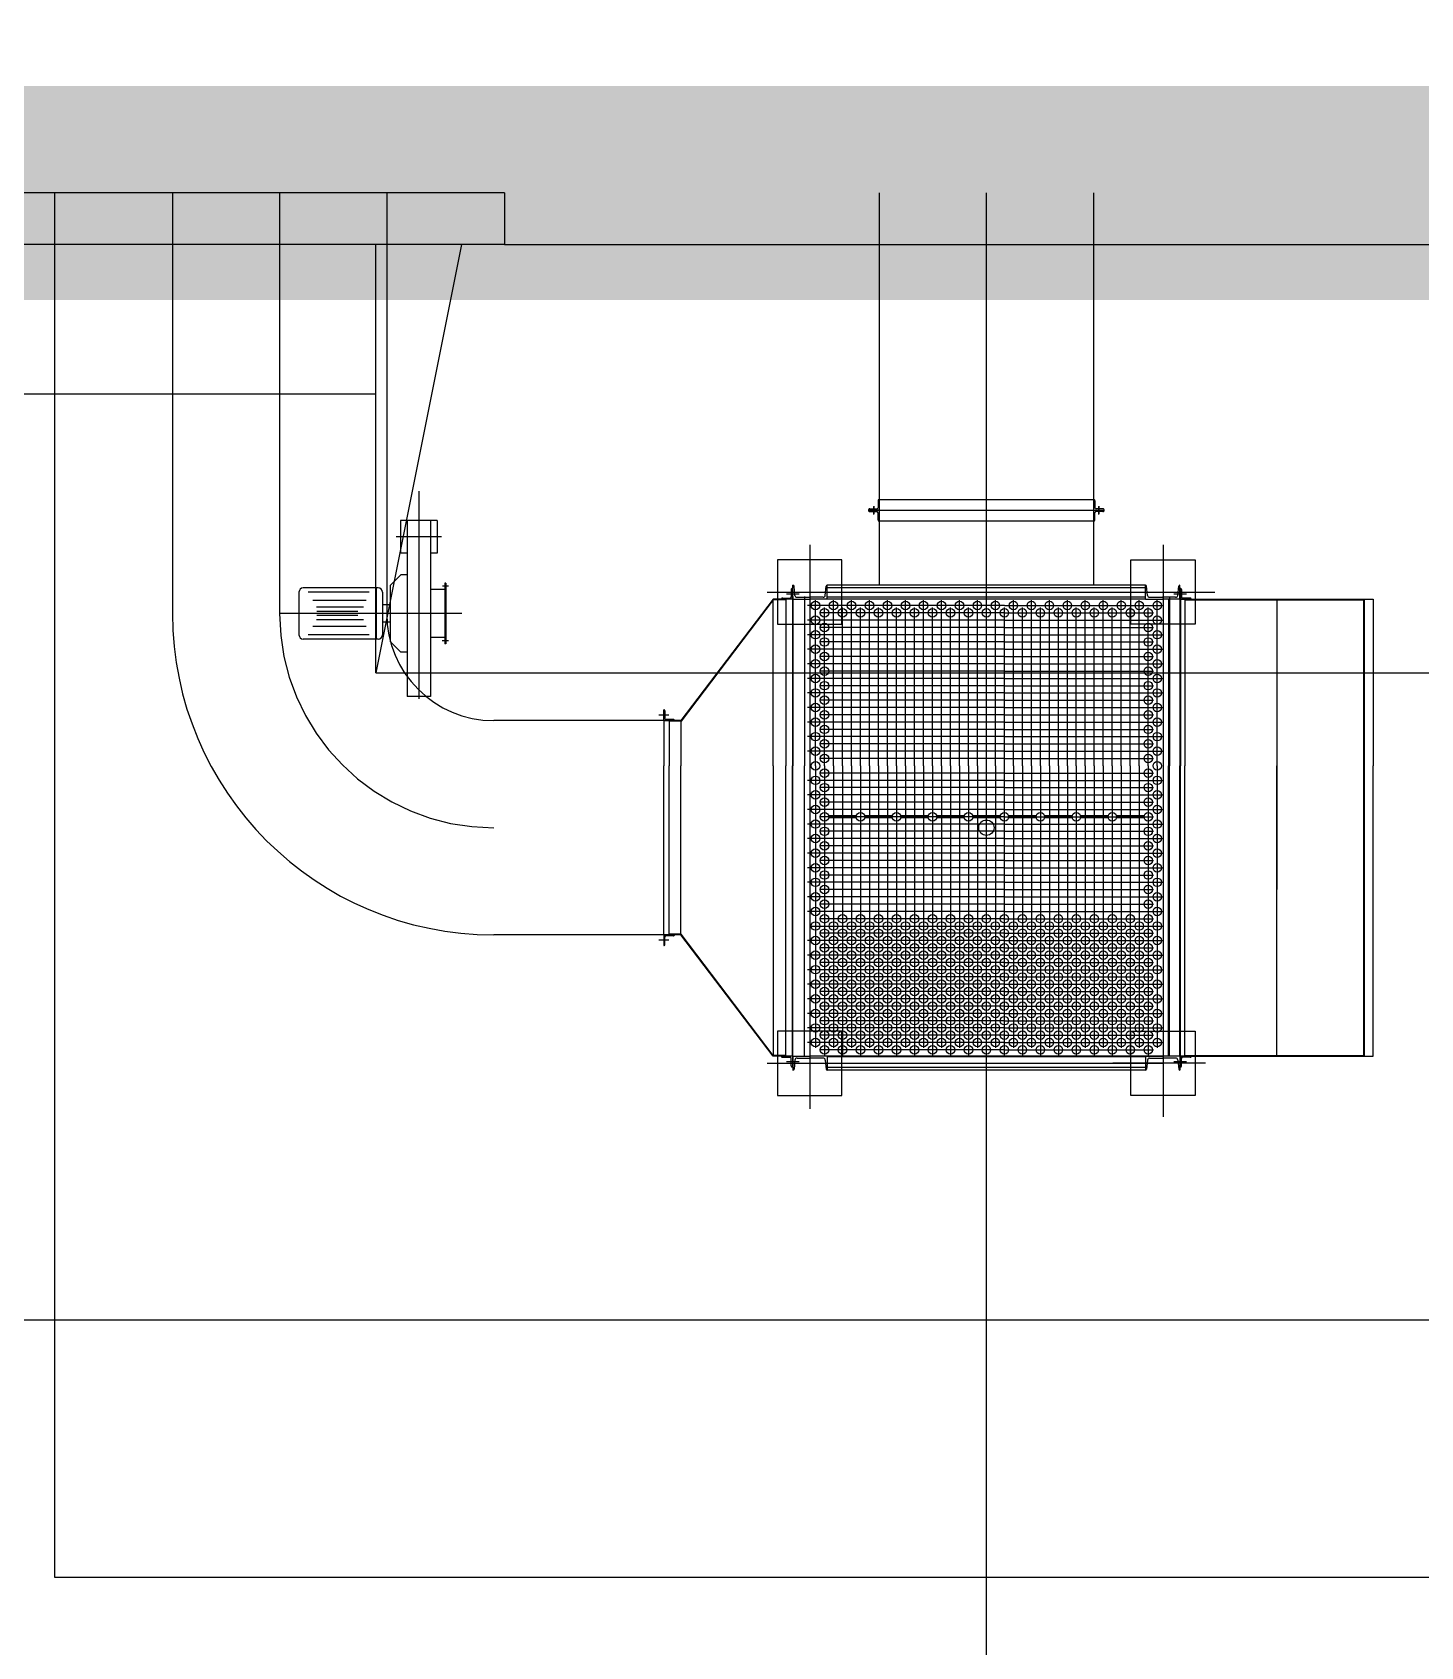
# Model space of a CAD drawing. Extents: x -170 to 1091, y -90 to 504.
# Drawn here: x 179.25 to 185.73, y 75.91 to 83.45 of the extents above; entities that cross this region are included whole.
import ezdxf

# ---------------------------------------------------------------- set-up
doc = ezdxf.new("R2010")
doc.units = 0
doc.header["$LTSCALE"] = 1000
for name, pattern in [('PF_CENTER', [400, 250, -50, 50, -50]), ('PF_DASHED', [150, 100, -50]), ('PF_DIVIDE', [250, 100, -50, 0, -50, 0, -50])]:
    doc.linetypes.add(name, pattern=pattern)
doc.layers.get('0').update_dxf_attribs({"linetype": 'CONTINUOUS'})
for name, color, linetype in [('01', 7, 'CONTINUOUS'), ('010', 6, 'CONTINUOUS'), ('02', 1, 'CONTINUOUS'), ('04', 2, 'PF_DASHED'), ('05', 4, 'PF_CENTER'), ('07', 6, 'PF_DIVIDE'), ('TKX', 3, 'CONTINUOUS')]:
    doc.layers.add(name, color=color, linetype=linetype)

msp = doc.modelspace()

# ---------------------------------------------------------------- hatches: boundary and pattern name
at = {"layer": '010', "ltscale": 8}
h = msp.add_hatch(dxfattribs=at)
h.set_pattern_fill('ANSI31', color=256, scale=100, style=0)
h.set_pattern_definition([(135, (93508.186, 68062.998), (8.8388348, 8.8388348), [])])
edge = h.paths.add_edge_path()
edge.add_arc((182.19496, 80.2813), 0.00416, 346.689923, 463.310074)
edge.add_line((182.194, 80.23535), (182.194, 80.28535))
edge.add_line((182.199, 80.28035), (182.199, 80.24585))
edge.add_arc((182.2045, 80.24585), 0.0055, 180, 270)
edge.add_line((182.239, 80.24035), (182.2045, 80.24035))
edge.add_arc((182.23996, 80.2363), 0.00416, 346.689923, 463.310074)
edge.add_line((182.274, 80.23535), (182.194, 80.23535))

# ---------------------------------------------------------------- linework, layer by layer
at = {"ltscale": 8}
for p, q in [((183.09264, 79.79135, 0), (182.96336, 79.79135, 0)), ((183.09264, 79.78135, 0), (182.96336, 79.78135, 0)), ((183.26064, 79.79135, 0), (183.13136, 79.79135, 0)), ((183.26064, 79.78135, 0), (183.13136, 79.78135, 0)), ((183.42864, 79.79135, 0), (183.29936, 79.79135, 0)), ((183.42864, 79.78135, 0), (183.29936, 79.78135, 0)), ((183.59664, 79.79135, 0), (183.46736, 79.79135, 0)), ((183.59664, 79.78135, 0), (183.46736, 79.78135, 0)), ((183.76464, 79.79135, 0), (183.63536, 79.79135, 0)), ((183.76464, 79.78135, 0), (183.63536, 79.78135, 0)), ((183.93264, 79.79135, 0), (183.80336, 79.79135, 0)), ((183.93264, 79.78135, 0), (183.80336, 79.78135, 0)), ((184.10064, 79.79135, 0), (183.97136, 79.79135, 0)), ((184.10064, 79.78135, 0), (183.97136, 79.78135, 0)), ((184.26864, 79.79135, 0), (184.13936, 79.79135, 0)), ((184.26864, 79.78135, 0), (184.13936, 79.78135, 0)), ((184.43664, 79.79135, 0), (184.30736, 79.79135, 0)), ((184.43664, 79.78135, 0), (184.30736, 79.78135, 0))]:
    msp.add_line(p, q, dxfattribs=at)
at = {"linetype": 'Continuous', "const_width": 1, "elevation": 0}
msp.add_lwpolyline([(165.7, 127.02385), (280.5, 127.02385), (280.5, 82.69885), (165.7, 82.69885)], close=True, dxfattribs=at)
at = {"ltscale": 50}
msp.add_circle((183.7, 79.73535, 0), 0.0358, dxfattribs=at)
at = {"layer": '01', "ltscale": 8}
for p, q in [((179.9, 82.69885, 0), (179.9, 80.73535, 0)), ((180.9, 82.69885, 0), (180.9, 80.73535, 0)), ((183.2, 82.69885, 0), (183.2, 80.86735, 0)), ((184.2, 82.69885, 0), (184.2, 80.86735, 0)), ((183.194, 81.26135, 0), (183.194, 81.22935, 0)), ((183.2, 81.26735, 0), (184.2023, 81.26735, 0)), ((184.206, 81.26135, 0), (184.206, 81.22935, 0)), ((183.15, 81.21735, 0), (184.25, 81.21735, 0)), ((183.2, 81.21735, 0), (183.15, 81.21735, 0)), ((183.2, 81.21735, 0), (183.15, 81.21735, 0)), ((183.156, 81.22335, 0), (183.188, 81.22335, 0)), ((183.156, 81.21135, 0), (183.188, 81.21135, 0)), ((183.194, 81.17335, 0), (183.194, 81.20535, 0)), ((184.2, 81.21735, 0), (184.25, 81.21735, 0)), ((184.2, 81.21735, 0), (184.25, 81.21735, 0)), ((184.206, 81.17335, 0), (184.206, 81.20535, 0)), ((184.244, 81.22335, 0), (184.212, 81.22335, 0)), ((184.244, 81.21135, 0), (184.212, 81.21135, 0)), ((181.1355, 81.16901, 0), (180.9645, 81.16901, 0)), ((180.9645, 81.16901, 0), (180.9645, 81.01769, 0)), ((180.9955, 81.16901, 0), (180.9955, 80.34816, 0)), ((181.1045, 81.16901, 0), (181.1045, 80.34816, 0)), ((181.1355, 81.16901, 0), (181.1355, 81.01769, 0)), ((183.2, 81.16735, 0), (184.2023, 81.16735, 0)), ((180.9955, 81.01769, 0), (180.9645, 81.01769, 0)), ((180.9955, 81.01769, 0), (180.9645, 81.01769, 0)), ((181.1355, 81.01769, 0), (181.1045, 81.01769, 0)), ((182.725, 80.98535, 0), (182.725, 80.68535, 0)), ((183.025, 80.98535, 0), (182.725, 80.98535, 0)), ((183.025, 80.68535, 0), (183.025, 80.98535, 0)), ((184.375, 80.68535, 0), (184.375, 80.98535, 0)), ((184.375, 80.98535, 0), (184.675, 80.98535, 0)), ((184.675, 80.98535, 0), (184.675, 80.68535, 0)), ((180.9155, 80.86535, 0), (180.9655, 80.91535, 0)), ((180.9955, 80.91535, 0), (180.9655, 80.91535, 0)), ((181.172, 80.87735, 0), (181.172, 80.59335, 0)), ((181.176, 80.87735, 0), (181.172, 80.87735, 0)), ((181.176, 80.87735, 0), (181.176, 80.59335, 0)), ((180.4905, 80.83535, 0), (180.4905, 80.63535, 0)), ((180.8605, 80.85535, 0), (180.5105, 80.85535, 0)), ((180.8505, 80.85535, 0), (180.8505, 80.61535, 0)), ((180.8805, 80.83535, 0), (180.8805, 80.63535, 0)), ((180.9155, 80.86535, 0), (180.9155, 80.60535, 0)), ((181.176, 80.84735, 0), (181.1045, 80.84735, 0)), ((182.704, 80.80235, 0), (182.274, 80.23535, 0)), ((182.744, 80.80235, 0), (182.704, 80.80235, 0)), ((182.794, 80.80235, 0), (182.744, 80.80235, 0)), ((182.749, 80.80735, 0), (182.7835, 80.80735, 0)), ((182.764, 80.80235, 0), (182.764, 80.02435, 0)), ((182.789, 80.84735, 0), (182.789, 80.81285, 0)), ((182.794, 80.80235, 0), (182.794, 80.85235, 0)), ((182.794, 80.81435, 0), (182.794, 80.02435, 0)), ((182.797, 80.80235, 0), (182.797, 80.86735, 0)), ((182.797, 80.81435, 0), (182.797, 80.02435, 0)), ((182.797, 80.80235, 0), (182.877, 80.80235, 0)), ((182.80625, 80.82007, 0), (182.80198, 80.86284, 0)), ((182.8162, 80.81106, 0), (182.877, 80.81106, 0)), ((182.85, 80.81435, 0), (182.85, 80.02435, 0)), ((182.9378, 80.81106, 0), (182.877, 80.81106, 0)), ((182.957, 80.80235, 0), (182.877, 80.80235, 0)), ((182.94775, 80.82007, 0), (182.95202, 80.86284, 0)), ((184.443, 80.86735, 0), (182.957, 80.86735, 0)), ((182.957, 80.80235, 0), (182.957, 80.86735, 0)), ((184.443, 80.85535, 0), (182.957, 80.85535, 0)), ((184.443, 80.81135, 0), (182.957, 80.81135, 0)), ((184.443, 80.80235, 0), (182.957, 80.80235, 0)), ((184.443, 80.80235, 0), (184.443, 80.86735, 0)), ((184.443, 80.80235, 0), (184.523, 80.80235, 0)), ((184.45225, 80.82007, 0), (184.44798, 80.86284, 0)), ((184.4622, 80.81106, 0), (184.523, 80.81106, 0)), ((184.5838, 80.81106, 0), (184.523, 80.81106, 0)), ((184.603, 80.80235, 0), (184.523, 80.80235, 0)), ((184.55, 80.80235, 0), (184.55, 80.02435, 0)), ((184.59375, 80.82007, 0), (184.59802, 80.86284, 0)), ((184.603, 80.80235, 0), (184.603, 80.86735, 0)), ((184.603, 80.81435, 0), (184.603, 80.02435, 0)), ((184.606, 80.80235, 0), (184.606, 80.85235, 0)), ((184.606, 80.81435, 0), (184.606, 80.02435, 0)), ((184.606, 80.80235, 0), (184.656, 80.80235, 0)), ((184.611, 80.84735, 0), (184.611, 80.81285, 0)), ((184.651, 80.80735, 0), (184.6165, 80.80735, 0)), ((184.626, 80.80235, 0), (184.626, 80.02435, 0)), ((184.656, 80.80235, 0), (185.506, 80.80235, 0)), ((185.463, 78.66835, 0), (185.463, 80.80235, 0)), ((185.466, 78.66835, 0), (185.466, 80.80235, 0)), ((185.506, 80.80235, 0), (185.506, 80.02435, 0)), ((180.9155, 80.77535, 0), (180.8805, 80.77535, 0)), ((182.70454, 80.79935, 0), (182.27468, 80.23235, 0)), ((182.70454, 80.02435, 0), (182.70454, 80.79935, 0)), ((182.764, 80.79935, 0), (182.70454, 80.79935, 0)), ((184.626, 80.79935, 0), (185.463, 80.79935, 0)), ((185.056, 80.79935, 0), (185.056, 79.44635, 0)), ((180.9155, 80.69535, 0), (180.8805, 80.69535, 0)), ((182.725, 80.68535, 0), (183.025, 80.68535, 0)), ((184.675, 80.68535, 0), (184.375, 80.68535, 0)), ((180.8605, 80.61535, 0), (180.5105, 80.61535, 0)), ((180.9155, 80.60535, 0), (180.9655, 80.55535, 0)), ((181.176, 80.62335, 0), (181.1045, 80.62335, 0)), ((181.176, 80.59335, 0), (181.172, 80.59335, 0)), ((180.9955, 80.55535, 0), (180.9655, 80.55535, 0)), ((181.1045, 80.34816, 0), (180.9955, 80.34816, 0)), ((182.194, 80.23535, 0), (182.194, 80.28535, 0)), ((182.199, 80.28035, 0), (182.199, 80.24585, 0)), ((182.274, 80.23535, 0), (181.39998, 80.23535, 0)), ((182.194, 80.23535, 0), (182.194, 80.02435, 0)), ((182.194, 80.23535, 0), (182.244, 80.23535, 0)), ((182.274, 80.23535, 0), (182.194, 80.23535, 0)), ((182.239, 80.24035, 0), (182.2045, 80.24035, 0)), ((182.219, 80.23535, 0), (182.219, 80.02435, 0)), ((182.27468, 80.23235, 0), (182.219, 80.23235, 0)), ((182.274, 80.23235, 0), (182.274, 80.02435, 0)), ((182.194, 79.23535, 0), (182.194, 80.02435, 0)), ((182.219, 79.23535, 0), (182.219, 80.02435, 0)), ((182.274, 79.23535, 0), (182.274, 80.02435, 0)), ((182.70454, 80.02435, 0), (182.70454, 78.67135, 0)), ((182.764, 78.66835, 0), (182.764, 80.02435, 0)), ((182.794, 78.66835, 0), (182.794, 80.02435, 0)), ((182.797, 78.66835, 0), (182.797, 80.02435, 0)), ((182.85, 78.66835, 0), (182.85, 80.02435, 0)), ((184.55, 78.66835, 0), (184.55, 80.02435, 0)), ((184.603, 78.66835, 0), (184.603, 80.02435, 0)), ((184.606, 78.66835, 0), (184.606, 80.02435, 0)), ((184.626, 78.66835, 0), (184.626, 80.02435, 0)), ((185.056, 78.67135, 0), (185.056, 80.02435, 0)), ((185.506, 78.66835, 0), (185.506, 80.02435, 0)), ((182.274, 79.23535, 0), (181.39998, 79.23535, 0)), ((182.194, 79.23535, 0), (182.194, 79.18535, 0)), ((182.274, 79.23535, 0), (182.194, 79.23535, 0)), ((182.194, 79.23535, 0), (182.244, 79.23535, 0)), ((182.199, 79.19035, 0), (182.199, 79.22485, 0)), ((182.239, 79.23035, 0), (182.2045, 79.23035, 0)), ((182.27468, 79.23835, 0), (182.219, 79.23835, 0)), ((182.704, 78.66835, 0), (182.274, 79.23535, 0)), ((182.70454, 78.67135, 0), (182.27468, 79.23835, 0)), ((182.725, 78.78535, 0), (182.725, 78.48535, 0)), ((183.025, 78.78535, 0), (182.725, 78.78535, 0)), ((183.025, 78.48535, 0), (183.025, 78.78535, 0)), ((184.375, 78.48535, 0), (184.375, 78.78535, 0)), ((184.375, 78.78535, 0), (184.675, 78.78535, 0)), ((184.675, 78.78535, 0), (184.675, 78.48535, 0)), ((182.744, 78.66835, 0), (182.704, 78.66835, 0)), ((182.764, 78.67135, 0), (182.70454, 78.67135, 0)), ((182.794, 78.66835, 0), (182.744, 78.66835, 0)), ((182.749, 78.66335, 0), (182.7835, 78.66335, 0)), ((182.789, 78.62335, 0), (182.789, 78.65785, 0)), ((182.794, 78.66835, 0), (182.794, 78.61835, 0)), ((182.797, 78.66835, 0), (182.877, 78.66835, 0)), ((182.797, 78.66835, 0), (182.797, 78.60335, 0)), ((182.80625, 78.65063, 0), (182.80198, 78.60785, 0)), ((182.8162, 78.65963, 0), (182.877, 78.65963, 0)), ((182.957, 78.66835, 0), (182.877, 78.66835, 0)), ((182.9378, 78.65963, 0), (182.877, 78.65963, 0)), ((182.94775, 78.65063, 0), (182.95202, 78.60785, 0)), ((184.905, 78.66835, 0), (182.957, 78.66835, 0)), ((182.957, 78.66835, 0), (182.957, 78.60335, 0)), ((184.443, 78.66535, 0), (182.957, 78.66535, 0)), ((184.443, 78.61535, 0), (182.957, 78.61535, 0)), ((184.443, 78.66835, 0), (184.523, 78.66835, 0)), ((184.443, 78.66835, 0), (184.443, 78.60335, 0)), ((184.45225, 78.65063, 0), (184.44798, 78.60785, 0)), ((184.4622, 78.65963, 0), (184.523, 78.65963, 0)), ((184.603, 78.66835, 0), (184.523, 78.66835, 0)), ((184.5838, 78.65963, 0), (184.523, 78.65963, 0)), ((184.59375, 78.65063, 0), (184.59802, 78.60785, 0)), ((184.603, 78.66835, 0), (184.603, 78.60335, 0)), ((184.606, 78.66835, 0), (184.656, 78.66835, 0)), ((184.606, 78.66835, 0), (184.606, 78.61835, 0)), ((184.611, 78.62335, 0), (184.611, 78.65785, 0)), ((184.651, 78.66335, 0), (184.6165, 78.66335, 0)), ((184.626, 78.67135, 0), (185.463, 78.67135, 0)), ((184.656, 78.66835, 0), (185.506, 78.66835, 0)), ((184.443, 78.60335, 0), (182.957, 78.60335, 0)), ((182.725, 78.48535, 0), (183.025, 78.48535, 0)), ((184.675, 78.48535, 0), (184.375, 78.48535, 0))]:
    msp.add_line(p, q, dxfattribs=at)
for centre in [(182.902, 80.77235, 0), (182.944, 80.73835, 0), (182.986, 80.77235, 0), (183.028, 80.73835, 0), (183.07, 80.77235, 0), (183.112, 80.73835, 0), (183.154, 80.77235, 0), (183.196, 80.73835, 0), (183.238, 80.77235, 0), (183.28, 80.73835, 0), (183.322, 80.77235, 0), (183.364, 80.73835, 0), (183.406, 80.77235, 0), (183.448, 80.73835, 0), (183.49, 80.77235, 0), (183.532, 80.73835, 0), (183.574, 80.77235, 0), (183.616, 80.73835, 0), (183.658, 80.77235, 0), (183.7, 80.73835, 0), (183.742, 80.77235, 0), (183.784, 80.73835, 0), (183.826, 80.77235, 0), (183.868, 80.73835, 0), (183.91, 80.77235, 0), (183.952, 80.73835, 0), (183.994, 80.77235, 0), (184.036, 80.73835, 0), (184.078, 80.77235, 0), (184.12, 80.73835, 0), (184.162, 80.77235, 0), (184.204, 80.73835, 0), (184.246, 80.77235, 0), (184.288, 80.73835, 0), (184.33, 80.77235, 0), (184.372, 80.73835, 0), (184.414, 80.77235, 0), (184.456, 80.73835, 0), (184.498, 80.77235, 0), (182.902, 80.70435, 0), (182.902, 80.63635, 0), (182.944, 80.67035, 0), (184.456, 80.67035, 0), (184.498, 80.70435, 0), (184.498, 80.63635, 0), (182.902, 80.56835, 0), (182.944, 80.60235, 0), (184.456, 80.60235, 0), (184.498, 80.56835, 0), (182.902, 80.50035, 0), (182.944, 80.53435, 0), (184.456, 80.53435, 0), (184.498, 80.50035, 0), (182.902, 80.43235, 0), (182.944, 80.46635, 0), (184.456, 80.46635, 0), (184.498, 80.43235, 0), (182.902, 80.36435, 0), (182.944, 80.39835, 0), (182.944, 80.33035, 0), (184.456, 80.39835, 0), (184.456, 80.33035, 0), (184.498, 80.36435, 0), (182.902, 80.29635, 0), (182.944, 80.26235, 0), (184.456, 80.26235, 0), (184.498, 80.29635, 0), (182.902, 80.22835, 0), (182.944, 80.19435, 0), (184.456, 80.19435, 0), (184.498, 80.22835, 0), (182.902, 80.16035, 0), (182.944, 80.12635, 0), (184.456, 80.12635, 0), (184.498, 80.16035, 0), (182.902, 80.09235, 0), (182.944, 80.05835, 0), (184.456, 80.05835, 0), (184.498, 80.09235, 0), (182.902, 80.02435, 0), (182.902, 79.95635, 0), (182.944, 79.99035, 0), (184.456, 79.99035, 0), (184.498, 80.02435, 0), (184.498, 79.95635, 0), (182.902, 79.88835, 0), (182.944, 79.92235, 0), (184.456, 79.92235, 0), (184.498, 79.88835, 0), (182.902, 79.82035, 0), (182.944, 79.85435, 0), (184.456, 79.85435, 0), (184.498, 79.82035, 0), (182.902, 79.75235, 0), (182.944, 79.78635, 0), (183.112, 79.78635, 0), (183.28, 79.78635, 0), (183.448, 79.78635, 0), (183.616, 79.78635, 0), (183.784, 79.78635, 0), (183.952, 79.78635, 0), (184.12, 79.78635, 0), (184.288, 79.78635, 0), (184.456, 79.78635, 0), (184.498, 79.75235, 0), (182.902, 79.68435, 0), (182.944, 79.71835, 0), (184.456, 79.71835, 0), (184.498, 79.68435, 0), (182.902, 79.61635, 0), (182.944, 79.65035, 0), (182.944, 79.58235, 0), (184.456, 79.65035, 0), (184.456, 79.58235, 0), (184.498, 79.61635, 0), (182.902, 79.54835, 0), (182.944, 79.51435, 0), (184.456, 79.51435, 0), (184.498, 79.54835, 0), (182.902, 79.48035, 0), (182.944, 79.44635, 0), (184.456, 79.44635, 0), (184.498, 79.48035, 0), (182.902, 79.41235, 0), (182.944, 79.37835, 0), (184.456, 79.37835, 0), (184.498, 79.41235, 0), (182.902, 79.34435, 0), (182.902, 79.27635, 0), (182.944, 79.31035, 0), (182.986, 79.27635, 0), (183.028, 79.31035, 0), (183.07, 79.27635, 0), (183.112, 79.31035, 0), (183.154, 79.27635, 0), (183.196, 79.31035, 0), (183.238, 79.27635, 0), (183.28, 79.31035, 0), (183.322, 79.27635, 0), (183.364, 79.31035, 0), (183.406, 79.27635, 0), (183.448, 79.31035, 0), (183.49, 79.27635, 0), (183.532, 79.31035, 0), (183.574, 79.27635, 0), (183.616, 79.31035, 0), (183.658, 79.27635, 0), (183.7, 79.31035, 0), (183.742, 79.27635, 0), (183.784, 79.31035, 0), (183.826, 79.27635, 0), (183.868, 79.31035, 0), (183.91, 79.27635, 0), (183.952, 79.31035, 0), (183.994, 79.27635, 0), (184.036, 79.31035, 0), (184.078, 79.27635, 0), (184.12, 79.31035, 0), (184.162, 79.27635, 0), (184.204, 79.31035, 0), (184.246, 79.27635, 0), (184.288, 79.31035, 0), (184.33, 79.27635, 0), (184.372, 79.31035, 0), (184.414, 79.27635, 0), (184.456, 79.31035, 0), (184.498, 79.34435, 0), (184.498, 79.27635, 0), (182.902, 79.20835, 0), (182.944, 79.24235, 0), (182.986, 79.20835, 0), (183.028, 79.24235, 0), (183.07, 79.20835, 0), (183.112, 79.24235, 0), (183.154, 79.20835, 0), (183.196, 79.24235, 0), (183.238, 79.20835, 0), (183.28, 79.24235, 0), (183.322, 79.20835, 0), (183.364, 79.24235, 0), (183.406, 79.20835, 0), (183.448, 79.24235, 0), (183.49, 79.20835, 0), (183.532, 79.24235, 0), (183.574, 79.20835, 0), (183.616, 79.24235, 0), (183.658, 79.20835, 0), (183.7, 79.24235, 0), (183.742, 79.20835, 0), (183.784, 79.24235, 0), (183.826, 79.20835, 0), (183.868, 79.24235, 0), (183.91, 79.20835, 0), (183.952, 79.24235, 0), (183.994, 79.20835, 0), (184.036, 79.24235, 0), (184.078, 79.20835, 0), (184.12, 79.24235, 0), (184.162, 79.20835, 0), (184.204, 79.24235, 0), (184.246, 79.20835, 0), (184.288, 79.24235, 0), (184.33, 79.20835, 0), (184.372, 79.24235, 0), (184.414, 79.20835, 0), (184.456, 79.24235, 0), (184.498, 79.20835, 0), (182.902, 79.14035, 0), (182.944, 79.17435, 0), (182.986, 79.14035, 0), (183.028, 79.17435, 0), (183.07, 79.14035, 0), (183.112, 79.17435, 0), (183.154, 79.14035, 0), (183.196, 79.17435, 0), (183.238, 79.14035, 0), (183.28, 79.17435, 0), (183.322, 79.14035, 0), (183.364, 79.17435, 0), (183.406, 79.14035, 0), (183.448, 79.17435, 0), (183.49, 79.14035, 0), (183.532, 79.17435, 0), (183.574, 79.14035, 0), (183.616, 79.17435, 0), (183.658, 79.14035, 0), (183.7, 79.17435, 0), (183.742, 79.14035, 0), (183.784, 79.17435, 0), (183.826, 79.14035, 0), (183.868, 79.17435, 0), (183.91, 79.14035, 0), (183.952, 79.17435, 0), (183.994, 79.14035, 0), (184.036, 79.17435, 0), (184.078, 79.14035, 0), (184.12, 79.17435, 0), (184.162, 79.14035, 0), (184.204, 79.17435, 0), (184.246, 79.14035, 0), (184.288, 79.17435, 0), (184.33, 79.14035, 0), (184.372, 79.17435, 0), (184.414, 79.14035, 0), (184.456, 79.17435, 0), (184.498, 79.14035, 0), (182.902, 79.07235, 0), (182.944, 79.10635, 0), (182.986, 79.07235, 0), (183.028, 79.10635, 0), (183.07, 79.07235, 0), (183.112, 79.10635, 0), (183.154, 79.07235, 0), (183.196, 79.10635, 0), (183.238, 79.07235, 0), (183.28, 79.10635, 0), (183.322, 79.07235, 0), (183.364, 79.10635, 0), (183.406, 79.07235, 0), (183.448, 79.10635, 0), (183.49, 79.07235, 0), (183.532, 79.10635, 0), (183.574, 79.07235, 0), (183.616, 79.10635, 0), (183.658, 79.07235, 0), (183.7, 79.10635, 0), (183.742, 79.07235, 0), (183.784, 79.10635, 0), (183.826, 79.07235, 0), (183.868, 79.10635, 0), (183.91, 79.07235, 0), (183.952, 79.10635, 0), (183.994, 79.07235, 0), (184.036, 79.10635, 0), (184.078, 79.07235, 0), (184.12, 79.10635, 0), (184.162, 79.07235, 0), (184.204, 79.10635, 0), (184.246, 79.07235, 0), (184.288, 79.10635, 0), (184.33, 79.07235, 0), (184.372, 79.10635, 0), (184.414, 79.07235, 0), (184.456, 79.10635, 0), (184.498, 79.07235, 0), (182.902, 79.00435, 0), (182.944, 79.03835, 0), (182.986, 79.00435, 0), (183.028, 79.03835, 0), (183.07, 79.00435, 0), (183.112, 79.03835, 0), (183.154, 79.00435, 0), (183.196, 79.03835, 0), (183.238, 79.00435, 0), (183.28, 79.03835, 0), (183.322, 79.00435, 0), (183.364, 79.03835, 0), (183.406, 79.00435, 0), (183.448, 79.03835, 0), (183.49, 79.00435, 0), (183.532, 79.03835, 0), (183.574, 79.00435, 0), (183.616, 79.03835, 0), (183.658, 79.00435, 0), (183.7, 79.03835, 0), (183.742, 79.00435, 0), (183.784, 79.03835, 0), (183.826, 79.00435, 0), (183.868, 79.03835, 0), (183.91, 79.00435, 0), (183.952, 79.03835, 0), (183.994, 79.00435, 0), (184.036, 79.03835, 0), (184.078, 79.00435, 0), (184.12, 79.03835, 0), (184.162, 79.00435, 0), (184.204, 79.03835, 0), (184.246, 79.00435, 0), (184.288, 79.03835, 0), (184.33, 79.00435, 0), (184.372, 79.03835, 0), (184.414, 79.00435, 0), (184.456, 79.03835, 0), (184.498, 79.00435, 0), (182.902, 78.93635, 0), (182.944, 78.97035, 0), (182.944, 78.90235, 0), (182.986, 78.93635, 0), (183.028, 78.97035, 0), (183.028, 78.90235, 0), (183.07, 78.93635, 0), (183.112, 78.97035, 0), (183.112, 78.90235, 0), (183.154, 78.93635, 0), (183.196, 78.97035, 0), (183.196, 78.90235, 0), (183.238, 78.93635, 0), (183.28, 78.97035, 0), (183.28, 78.90235, 0), (183.322, 78.93635, 0), (183.364, 78.97035, 0), (183.364, 78.90235, 0), (183.406, 78.93635, 0), (183.448, 78.97035, 0), (183.448, 78.90235, 0), (183.49, 78.93635, 0), (183.532, 78.97035, 0), (183.532, 78.90235, 0), (183.574, 78.93635, 0), (183.616, 78.97035, 0), (183.616, 78.90235, 0), (183.658, 78.93635, 0), (183.7, 78.97035, 0), (183.7, 78.90235, 0), (183.742, 78.93635, 0), (183.784, 78.97035, 0), (183.784, 78.90235, 0), (183.826, 78.93635, 0), (183.868, 78.97035, 0), (183.868, 78.90235, 0), (183.91, 78.93635, 0), (183.952, 78.97035, 0), (183.952, 78.90235, 0), (183.994, 78.93635, 0), (184.036, 78.97035, 0), (184.036, 78.90235, 0), (184.078, 78.93635, 0), (184.12, 78.97035, 0), (184.12, 78.90235, 0), (184.162, 78.93635, 0), (184.204, 78.97035, 0), (184.204, 78.90235, 0), (184.246, 78.93635, 0), (184.288, 78.97035, 0), (184.288, 78.90235, 0), (184.33, 78.93635, 0), (184.372, 78.97035, 0), (184.372, 78.90235, 0), (184.414, 78.93635, 0), (184.456, 78.97035, 0), (184.456, 78.90235, 0), (184.498, 78.93635, 0), (182.902, 78.86835, 0), (182.944, 78.83435, 0), (182.986, 78.86835, 0), (183.028, 78.83435, 0), (183.07, 78.86835, 0), (183.112, 78.83435, 0), (183.154, 78.86835, 0), (183.196, 78.83435, 0), (183.238, 78.86835, 0), (183.28, 78.83435, 0), (183.322, 78.86835, 0), (183.364, 78.83435, 0), (183.406, 78.86835, 0), (183.448, 78.83435, 0), (183.49, 78.86835, 0), (183.532, 78.83435, 0), (183.574, 78.86835, 0), (183.616, 78.83435, 0), (183.658, 78.86835, 0), (183.7, 78.83435, 0), (183.742, 78.86835, 0), (183.784, 78.83435, 0), (183.826, 78.86835, 0), (183.868, 78.83435, 0), (183.91, 78.86835, 0), (183.952, 78.83435, 0), (183.994, 78.86835, 0), (184.036, 78.83435, 0), (184.078, 78.86835, 0), (184.12, 78.83435, 0), (184.162, 78.86835, 0), (184.204, 78.83435, 0), (184.246, 78.86835, 0), (184.288, 78.83435, 0), (184.33, 78.86835, 0), (184.372, 78.83435, 0), (184.414, 78.86835, 0), (184.456, 78.83435, 0), (184.498, 78.86835, 0), (182.902, 78.80035, 0), (182.944, 78.76635, 0), (182.986, 78.80035, 0), (183.028, 78.76635, 0), (183.07, 78.80035, 0), (183.112, 78.76635, 0), (183.154, 78.80035, 0), (183.196, 78.76635, 0), (183.238, 78.80035, 0), (183.28, 78.76635, 0), (183.322, 78.80035, 0), (183.364, 78.76635, 0), (183.406, 78.80035, 0), (183.448, 78.76635, 0), (183.49, 78.80035, 0), (183.532, 78.76635, 0), (183.574, 78.80035, 0), (183.616, 78.76635, 0), (183.658, 78.80035, 0), (183.7, 78.76635, 0), (183.742, 78.80035, 0), (183.784, 78.76635, 0), (183.826, 78.80035, 0), (183.868, 78.76635, 0), (183.91, 78.80035, 0), (183.952, 78.76635, 0), (183.994, 78.80035, 0), (184.036, 78.76635, 0), (184.078, 78.80035, 0), (184.12, 78.76635, 0), (184.162, 78.80035, 0), (184.204, 78.76635, 0), (184.246, 78.80035, 0), (184.288, 78.76635, 0), (184.33, 78.80035, 0), (184.372, 78.76635, 0), (184.414, 78.80035, 0), (184.456, 78.76635, 0), (184.498, 78.80035, 0), (182.902, 78.73235, 0), (182.944, 78.69835, 0), (182.986, 78.73235, 0), (183.028, 78.69835, 0), (183.07, 78.73235, 0), (183.112, 78.69835, 0), (183.154, 78.73235, 0), (183.196, 78.69835, 0), (183.238, 78.73235, 0), (183.28, 78.69835, 0), (183.322, 78.73235, 0), (183.364, 78.69835, 0), (183.406, 78.73235, 0), (183.448, 78.69835, 0), (183.49, 78.73235, 0), (183.532, 78.69835, 0), (183.574, 78.73235, 0), (183.616, 78.69835, 0), (183.658, 78.73235, 0), (183.7, 78.69835, 0), (183.742, 78.73235, 0), (183.784, 78.69835, 0), (183.826, 78.73235, 0), (183.868, 78.69835, 0), (183.91, 78.73235, 0), (183.952, 78.69835, 0), (183.994, 78.73235, 0), (184.036, 78.69835, 0), (184.078, 78.73235, 0), (184.12, 78.69835, 0), (184.162, 78.73235, 0), (184.204, 78.69835, 0), (184.246, 78.73235, 0), (184.288, 78.69835, 0), (184.33, 78.73235, 0), (184.372, 78.69835, 0), (184.414, 78.73235, 0), (184.456, 78.69835, 0), (184.498, 78.73235, 0)]:
    msp.add_circle(centre, 0.02, dxfattribs=at)
for centre, radius, start, end in [((183.19885, 81.26249, 0), 0.00499, 76.689926, 193.310077), ((184.20115, 81.26249, 0), 0.00499, 346.689923, 103.310074), ((183.15485, 81.21849, 0), 0.00499, 76.689926, 193.310077), ((183.15485, 81.2162, 0), 0.00499, 166.689923, 283.310074), ((183.188, 81.22935, 0), 0.006, 270, 0), ((183.188, 81.20535, 0), 0.006, 0, 90), ((184.212, 81.22935, 0), 0.006, 180, 270), ((184.212, 81.20535, 0), 0.006, 90, 180), ((184.24515, 81.21849, 0), 0.00499, 346.689923, 103.310074), ((184.24515, 81.2162, 0), 0.00499, 256.689926, 13.310077), ((183.19885, 81.1722, 0), 0.00499, 166.689923, 283.310074), ((184.20115, 81.1722, 0), 0.00499, 256.689926, 13.310077), ((180.5105, 80.83535, 0), 0.02, 90, 180), ((180.8605, 80.83535, 0), 0.02, 0, 90), ((182.74804, 80.8033, 0), 0.00416, 76.689926, 193.310077), ((182.7835, 80.81285, 0), 0.0055, 270, 0), ((182.79304, 80.8483, 0), 0.00416, 76.689926, 193.310077), ((182.797, 80.86235, 0), 0.005, 5.71, 90), ((182.8162, 80.82106, 0), 0.01, 185.71, 270), ((182.9378, 80.82106, 0), 0.01, 270, 354.29), ((182.957, 80.86235, 0), 0.005, 90, 174.29), ((184.443, 80.86235, 0), 0.005, 5.71, 90), ((184.4622, 80.82106, 0), 0.01, 185.71, 270), ((184.5838, 80.82106, 0), 0.01, 270, 354.29), ((184.603, 80.86235, 0), 0.005, 90, 174.29), ((184.60696, 80.8483, 0), 0.00416, 346.689923, 103.310074), ((184.6165, 80.81285, 0), 0.0055, 180, 270), ((184.65196, 80.8033, 0), 0.00416, 346.689923, 103.310074), ((181.4, 80.73535, 0), 1.5, 180, 270), ((181.4, 80.73535, 0), 0.5, 180, 270), ((180.5105, 80.63535, 0), 0.02, 180, 270), ((180.8605, 80.63535, 0), 0.02, 270, 0), ((182.19496, 80.2813, 0), 0.00416, 346.689923, 103.310074), ((182.2045, 80.24585, 0), 0.0055, 180, 270), ((182.23996, 80.2363, 0), 0.00416, 346.689923, 103.310074), ((182.2045, 79.22485, 0), 0.0055, 90, 180), ((182.23996, 79.23439, 0), 0.00416, 256.689926, 13.310077), ((182.19496, 79.18939, 0), 0.00416, 256.689926, 13.310077), ((182.74804, 78.66739, 0), 0.00416, 166.689923, 283.310074), ((182.7835, 78.65785, 0), 0.0055, 0, 90), ((182.79304, 78.62239, 0), 0.00416, 166.689923, 283.310074), ((182.8162, 78.64963, 0), 0.01, 90, 174.29), ((182.9378, 78.64963, 0), 0.01, 5.71, 90), ((184.4622, 78.64963, 0), 0.01, 90, 174.29), ((184.5838, 78.64963, 0), 0.01, 5.71, 90), ((184.60696, 78.62239, 0), 0.00416, 256.689926, 13.310077), ((184.6165, 78.65785, 0), 0.0055, 90, 180), ((184.65196, 78.66739, 0), 0.00416, 256.689926, 13.310077), ((182.797, 78.60835, 0), 0.005, 270, 354.29), ((182.957, 78.60835, 0), 0.005, 185.71, 270), ((184.443, 78.60835, 0), 0.005, 270, 354.29), ((184.603, 78.60835, 0), 0.005, 185.71, 270)]:
    msp.add_arc(centre, radius, start, end, dxfattribs=at)
for p in [(183.2, 81.21735, 0), (183.2, 81.21735, 0), (184.2, 81.21735, 0), (184.2, 81.21735, 0), (182.794, 80.80235, 0), (184.606, 80.80235, 0), (182.194, 80.23535, 0), (182.194, 79.23535, 0), (182.794, 78.66835, 0), (184.606, 78.66835, 0)]:
    msp.add_point(p, dxfattribs=at)
at = {"layer": '02', "ltscale": 8}
for p, q in [((179.35, 76.23535), (179.35, 82.69885, 0)), ((180.81757, 80.83535, 0), (180.53383, 80.83535, 0)), ((180.80448, 80.79535, 0), (180.55457, 80.79535, 0)), ((180.79236, 80.76535, 0), (180.57235, 80.76535, 0)), ((180.76443, 80.74535, 0), (180.57323, 80.74535, 0)), ((180.80448, 80.67535, 0), (180.55457, 80.67535, 0)), ((180.79236, 80.70535, 0), (180.57235, 80.70535, 0)), ((180.76443, 80.72535, 0), (180.57323, 80.72535, 0)), ((180.81757, 80.63535, 0), (180.53383, 80.63535, 0)), ((189.45, 76.23535), (179.35, 76.23535, 0))]:
    msp.add_line(p, q, dxfattribs=at)
at = {"layer": '04', "ltscale": 8}
for p in [(184.55568, 80.81435, 0), (184.55568, 78.66835, 0)]:
    msp.add_line(p, (184.55568, 80.02435, 0), dxfattribs=at)
at = {"layer": '05', "ltscale": 8}
for p, q in [((180.4, 82.69885), (180.4, 80.73535)), ((183.7, 60.36854), (183.7, 82.69885)), ((181.05, 81.30705, 0), (181.05, 80.3372, 0)), ((181.05, 81.18655, 0), (181.05, 81.00014, 0)), ((183.175, 81.23691, 0), (183.175, 81.20034, 0)), ((183.175, 81.19778, 0), (183.175, 81.23436, 0)), ((184.225, 81.23691, 0), (184.225, 81.20034, 0)), ((184.225, 81.19778, 0), (184.225, 81.23436, 0)), ((181.15525, 81.09335, 0), (180.94475, 81.09335, 0)), ((182.875, 81.05529, 0), (182.875, 80.62285, 0)), ((184.525, 81.05529, 0), (184.525, 80.62285, 0)), ((181.18924, 80.86235, 0), (181.15981, 80.86235, 0)), ((182.67718, 80.83535, 0), (184.76624, 80.83535, 0)), ((182.76675, 80.82735, 0), (182.82561, 80.82735, 0)), ((184.525, 80.83535, 0), (184.525, 78.38615, 0)), ((184.57575, 80.82735, 0), (184.63461, 80.82735, 0)), ((181.25021, 80.73535, 0), (180.40199, 80.73535, 0)), ((183.784, 80.77235, 0), (182.86507, 80.77235, 0)), ((182.902, 80.02435, 0), (182.902, 80.79735, 0)), ((183.784, 80.73835, 0), (182.92009, 80.73835, 0)), ((182.944, 80.02435, 0), (182.944, 80.76335, 0)), ((182.986, 80.02435, 0), (182.986, 80.79735, 0)), ((183.028, 80.02435, 0), (183.028, 80.76335, 0)), ((183.07, 80.02435, 0), (183.07, 80.79735, 0)), ((183.112, 80.02435, 0), (183.112, 80.76335, 0)), ((183.154, 80.02435, 0), (183.154, 80.79735, 0)), ((183.196, 80.02435, 0), (183.196, 80.76335, 0)), ((183.238, 80.02435, 0), (183.238, 80.79735, 0)), ((183.28, 80.02435, 0), (183.28, 80.76335, 0)), ((183.322, 80.02435, 0), (183.322, 80.79735, 0)), ((183.364, 80.02435, 0), (183.364, 80.76335, 0)), ((183.406, 80.02435, 0), (183.406, 80.79735, 0)), ((183.448, 80.02435, 0), (183.448, 80.76335, 0)), ((183.49, 80.02435, 0), (183.49, 80.79735, 0)), ((183.532, 80.02435, 0), (183.532, 80.76335, 0)), ((183.574, 80.02435, 0), (183.574, 80.79735, 0)), ((183.616, 80.02435, 0), (183.616, 80.76335, 0)), ((183.658, 80.02435, 0), (183.658, 80.79735, 0)), ((183.7, 80.02435, 0), (183.7, 80.76335, 0)), ((183.742, 80.02435, 0), (183.742, 80.79735, 0)), ((183.784, 80.77235, 0), (184.523, 80.77235, 0)), ((183.784, 78.67335, 0), (183.784, 80.76335, 0)), ((183.784, 80.73835, 0), (184.481, 80.73835, 0)), ((183.826, 80.02435, 0), (183.826, 80.79735, 0)), ((183.868, 80.02435, 0), (183.868, 80.76335, 0)), ((183.91, 80.02435, 0), (183.91, 80.79735, 0)), ((183.952, 80.02435, 0), (183.952, 80.76335, 0)), ((183.994, 80.02435, 0), (183.994, 80.79735, 0)), ((184.036, 80.02435, 0), (184.036, 80.76335, 0)), ((184.078, 80.02435, 0), (184.078, 80.79735, 0)), ((184.12, 80.02435, 0), (184.12, 80.76335, 0)), ((184.162, 80.02435, 0), (184.162, 80.79735, 0)), ((184.204, 80.02435, 0), (184.204, 80.76335, 0)), ((184.246, 80.02435, 0), (184.246, 80.79735, 0)), ((184.288, 80.02435, 0), (184.288, 80.76335, 0)), ((184.33, 80.02435, 0), (184.33, 80.79735, 0)), ((184.372, 80.02435, 0), (184.372, 80.76335, 0)), ((184.414, 80.02435, 0), (184.414, 80.79735, 0)), ((184.456, 80.02435, 0), (184.456, 80.76335, 0)), ((184.498, 80.02435, 0), (184.498, 80.79735, 0)), ((183.784, 80.70435, 0), (182.86507, 80.70435, 0)), ((183.784, 80.67035, 0), (182.92009, 80.67035, 0)), ((183.784, 80.70435, 0), (184.523, 80.70435, 0)), ((183.784, 80.67035, 0), (184.481, 80.67035, 0)), ((181.18823, 80.60835, 0), (181.15947, 80.60835, 0)), ((183.784, 80.63635, 0), (182.86507, 80.63635, 0)), ((182.875, 80.62285, 0), (182.875, 78.42285, 0)), ((183.784, 80.60235, 0), (182.92009, 80.60235, 0)), ((183.784, 80.63635, 0), (184.523, 80.63635, 0)), ((183.784, 80.60235, 0), (184.481, 80.60235, 0)), ((183.784, 80.56835, 0), (182.86507, 80.56835, 0)), ((183.784, 80.50035, 0), (182.86507, 80.50035, 0)), ((183.784, 80.53435, 0), (182.92009, 80.53435, 0)), ((183.784, 80.56835, 0), (184.523, 80.56835, 0)), ((183.784, 80.53435, 0), (184.481, 80.53435, 0)), ((183.784, 80.50035, 0), (184.523, 80.50035, 0)), ((183.784, 80.43235, 0), (182.86507, 80.43235, 0)), ((183.784, 80.46635, 0), (182.92009, 80.46635, 0)), ((183.784, 80.46635, 0), (184.481, 80.46635, 0)), ((183.784, 80.43235, 0), (184.523, 80.43235, 0)), ((183.784, 80.36435, 0), (182.86507, 80.36435, 0)), ((183.784, 80.39835, 0), (182.92009, 80.39835, 0)), ((183.784, 80.39835, 0), (184.481, 80.39835, 0)), ((183.784, 80.36435, 0), (184.523, 80.36435, 0)), ((183.784, 80.29635, 0), (182.86507, 80.29635, 0)), ((183.784, 80.33035, 0), (182.92009, 80.33035, 0)), ((183.784, 80.33035, 0), (184.481, 80.33035, 0)), ((183.784, 80.29635, 0), (184.523, 80.29635, 0)), ((182.21681, 80.26035, 0), (182.17119, 80.26035, 0)), ((183.784, 80.22835, 0), (182.86507, 80.22835, 0)), ((183.784, 80.26235, 0), (182.92009, 80.26235, 0)), ((183.784, 80.26235, 0), (184.481, 80.26235, 0)), ((183.784, 80.22835, 0), (184.523, 80.22835, 0)), ((183.784, 80.16035, 0), (182.86507, 80.16035, 0)), ((183.784, 80.19435, 0), (182.92009, 80.19435, 0)), ((183.784, 80.12635, 0), (182.92009, 80.12635, 0)), ((183.784, 80.19435, 0), (184.481, 80.19435, 0)), ((183.784, 80.16035, 0), (184.523, 80.16035, 0)), ((183.784, 80.12635, 0), (184.481, 80.12635, 0)), ((183.784, 80.09235, 0), (182.86507, 80.09235, 0)), ((183.784, 80.05835, 0), (182.92009, 80.05835, 0)), ((183.784, 80.09235, 0), (184.523, 80.09235, 0)), ((183.784, 80.05835, 0), (184.481, 80.05835, 0)), ((182.902, 80.02435, 0), (182.902, 78.70735, 0)), ((183.784, 79.99035, 0), (182.92009, 79.99035, 0)), ((182.944, 80.02435, 0), (182.944, 78.67335, 0)), ((182.986, 80.02435, 0), (182.986, 78.70735, 0)), ((183.028, 80.02435, 0), (183.028, 78.67335, 0)), ((183.07, 80.02435, 0), (183.07, 78.70735, 0)), ((183.112, 80.02435, 0), (183.112, 78.67335, 0)), ((183.154, 80.02435, 0), (183.154, 78.70735, 0)), ((183.196, 80.02435, 0), (183.196, 78.67335, 0)), ((183.238, 80.02435, 0), (183.238, 78.70735, 0)), ((183.28, 80.02435, 0), (183.28, 78.67335, 0)), ((183.322, 80.02435, 0), (183.322, 78.70735, 0)), ((183.364, 80.02435, 0), (183.364, 78.67335, 0)), ((183.406, 80.02435, 0), (183.406, 78.70735, 0)), ((183.448, 80.02435, 0), (183.448, 78.67335, 0)), ((183.49, 80.02435, 0), (183.49, 78.70735, 0)), ((183.532, 80.02435, 0), (183.532, 78.67335, 0)), ((183.574, 80.02435, 0), (183.574, 78.70735, 0)), ((183.616, 80.02435, 0), (183.616, 78.67335, 0)), ((183.658, 80.02435, 0), (183.658, 78.70735, 0)), ((183.742, 80.02435, 0), (183.742, 78.70735, 0)), ((183.784, 79.99035, 0), (184.481, 79.99035, 0)), ((183.826, 80.02435, 0), (183.826, 78.70735, 0)), ((183.868, 80.02435, 0), (183.868, 78.67335, 0)), ((183.91, 80.02435, 0), (183.91, 78.70735, 0)), ((183.952, 80.02435, 0), (183.952, 78.67335, 0)), ((183.994, 80.02435, 0), (183.994, 78.70735, 0)), ((184.036, 80.02435, 0), (184.036, 78.67335, 0)), ((184.078, 80.02435, 0), (184.078, 78.70735, 0)), ((184.12, 80.02435, 0), (184.12, 78.67335, 0)), ((184.162, 80.02435, 0), (184.162, 78.70735, 0)), ((184.204, 80.02435, 0), (184.204, 78.67335, 0)), ((184.246, 80.02435, 0), (184.246, 78.70735, 0)), ((184.288, 80.02435, 0), (184.288, 78.67335, 0)), ((184.33, 80.02435, 0), (184.33, 78.70735, 0)), ((184.372, 80.02435, 0), (184.372, 78.67335, 0)), ((184.414, 80.02435, 0), (184.414, 78.70735, 0)), ((184.456, 80.02435, 0), (184.456, 78.67335, 0)), ((184.498, 80.02435, 0), (184.498, 78.70735, 0)), ((183.784, 79.95635, 0), (182.86507, 79.95635, 0)), ((183.784, 79.92235, 0), (182.92009, 79.92235, 0)), ((183.784, 79.95635, 0), (184.523, 79.95635, 0)), ((183.784, 79.92235, 0), (184.481, 79.92235, 0)), ((183.784, 79.88835, 0), (182.86507, 79.88835, 0)), ((183.784, 79.85435, 0), (182.92009, 79.85435, 0)), ((183.784, 79.88835, 0), (184.523, 79.88835, 0)), ((183.784, 79.85435, 0), (184.481, 79.85435, 0)), ((183.784, 79.82035, 0), (182.86507, 79.82035, 0)), ((183.784, 79.75235, 0), (182.86507, 79.75235, 0)), ((183.784, 79.78635, 0), (182.92009, 79.78635, 0)), ((183.784, 79.82035, 0), (184.523, 79.82035, 0)), ((183.784, 79.78635, 0), (184.481, 79.78635, 0)), ((183.784, 79.75235, 0), (184.523, 79.75235, 0)), ((183.784, 79.68435, 0), (182.86507, 79.68435, 0)), ((183.784, 79.71835, 0), (182.92009, 79.71835, 0)), ((183.784, 79.71835, 0), (184.481, 79.71835, 0)), ((183.784, 79.68435, 0), (184.523, 79.68435, 0)), ((183.784, 79.61635, 0), (182.86507, 79.61635, 0)), ((183.784, 79.65035, 0), (182.92009, 79.65035, 0)), ((183.784, 79.65035, 0), (184.481, 79.65035, 0)), ((183.784, 79.61635, 0), (184.523, 79.61635, 0)), ((183.784, 79.54835, 0), (182.86507, 79.54835, 0)), ((183.784, 79.58235, 0), (182.92009, 79.58235, 0)), ((183.784, 79.58235, 0), (184.481, 79.58235, 0)), ((183.784, 79.54835, 0), (184.523, 79.54835, 0)), ((183.784, 79.48035, 0), (182.86507, 79.48035, 0)), ((183.784, 79.51435, 0), (182.92009, 79.51435, 0)), ((183.784, 79.44635, 0), (182.92009, 79.44635, 0)), ((183.784, 79.51435, 0), (184.481, 79.51435, 0)), ((183.784, 79.48035, 0), (184.523, 79.48035, 0)), ((183.784, 79.44635, 0), (184.481, 79.44635, 0)), ((183.784, 79.41235, 0), (182.86507, 79.41235, 0)), ((183.784, 79.37835, 0), (182.92009, 79.37835, 0)), ((183.784, 79.41235, 0), (184.523, 79.41235, 0)), ((183.784, 79.37835, 0), (184.481, 79.37835, 0)), ((183.784, 79.34435, 0), (182.86507, 79.34435, 0)), ((183.784, 79.31035, 0), (182.92009, 79.31035, 0)), ((183.784, 79.34435, 0), (184.523, 79.34435, 0)), ((183.784, 79.31035, 0), (184.481, 79.31035, 0)), ((182.877, 79.27635, 0), (184.523, 79.27635, 0)), ((183.784, 79.24235, 0), (182.92009, 79.24235, 0)), ((183.784, 79.24235, 0), (184.481, 79.24235, 0)), ((182.21681, 79.21035, 0), (182.17119, 79.21035, 0)), ((183.784, 79.20835, 0), (182.86507, 79.20835, 0)), ((183.784, 79.17435, 0), (182.92009, 79.17435, 0)), ((183.784, 79.20835, 0), (184.523, 79.20835, 0)), ((183.784, 79.17435, 0), (184.481, 79.17435, 0)), ((183.784, 79.14035, 0), (182.86507, 79.14035, 0)), ((183.784, 79.07235, 0), (182.86507, 79.07235, 0)), ((183.784, 79.10635, 0), (182.92009, 79.10635, 0)), ((183.784, 79.14035, 0), (184.523, 79.14035, 0)), ((183.784, 79.10635, 0), (184.481, 79.10635, 0)), ((183.784, 79.07235, 0), (184.523, 79.07235, 0)), ((183.784, 79.00435, 0), (182.86507, 79.00435, 0)), ((183.784, 79.03835, 0), (182.92009, 79.03835, 0)), ((183.784, 79.03835, 0), (184.481, 79.03835, 0)), ((183.784, 79.00435, 0), (184.523, 79.00435, 0)), ((183.784, 78.93635, 0), (182.86507, 78.93635, 0)), ((183.784, 78.97035, 0), (182.92009, 78.97035, 0)), ((183.784, 78.97035, 0), (182.92009, 78.97035, 0)), ((183.784, 78.97035, 0), (184.481, 78.97035, 0)), ((183.784, 78.93635, 0), (184.523, 78.93635, 0)), ((183.784, 78.86835, 0), (182.86507, 78.86835, 0)), ((183.784, 78.90235, 0), (182.92009, 78.90235, 0)), ((183.784, 78.90235, 0), (184.481, 78.90235, 0)), ((183.784, 78.86835, 0), (184.523, 78.86835, 0)), ((183.784, 78.80035, 0), (182.86507, 78.80035, 0)), ((183.784, 78.83435, 0), (182.92009, 78.83435, 0)), ((183.784, 78.83435, 0), (182.92009, 78.83435, 0)), ((183.784, 78.76635, 0), (182.92009, 78.76635, 0)), ((183.784, 78.83435, 0), (184.481, 78.83435, 0)), ((183.784, 78.80035, 0), (184.523, 78.80035, 0)), ((183.784, 78.76635, 0), (184.481, 78.76635, 0)), ((183.784, 78.73235, 0), (182.86507, 78.73235, 0)), ((183.784, 78.69835, 0), (182.92009, 78.69835, 0)), ((183.784, 78.69835, 0), (182.92009, 78.69835, 0)), ((183.784, 78.73235, 0), (184.523, 78.73235, 0)), ((183.784, 78.69835, 0), (184.481, 78.69835, 0)), ((182.67718, 78.63535, 0), (183.10992, 78.63535, 0)), ((182.76675, 78.64335, 0), (182.82561, 78.64335, 0)), ((183.10992, 78.63535, 0), (184.525, 78.63535, 0)), ((184.72282, 78.63535, 0), (184.29008, 78.63535, 0)), ((184.57575, 78.64335, 0), (184.63461, 78.64335, 0))]:
    msp.add_line(p, q, dxfattribs=at)
msp.add_arc((181.4, 80.73535, 0), 1, 180, 270, dxfattribs=at)
at = {"layer": '07', "ltscale": 8}
msp.add_line((222.82, 77.43535, 0), (165.58, 77.43535, 0), dxfattribs=at)
at = {"layer": 'TKX', "color": 3}
for p, q in [((181.45, 82.69885), (165.7, 82.69885)), ((181.45, 82.69885), (181.45, 82.45885)), ((181.45, 82.45885), (165.46, 82.45885)), ((180.85, 80.45885), (180.85, 82.45885)), ((181.25, 82.45885), (180.85, 80.45885)), ((180.85, 81.75885), (164.76, 81.75885)), ((180.85, 80.45885), (186.55, 80.45885))]:
    msp.add_line(p, q, dxfattribs=at)
at = {"layer": 'TKX', "color": 8}
msp.add_line((181.45, 82.45885), (185.95, 82.45885), dxfattribs=at)

doc.saveas('drawing.dxf')
